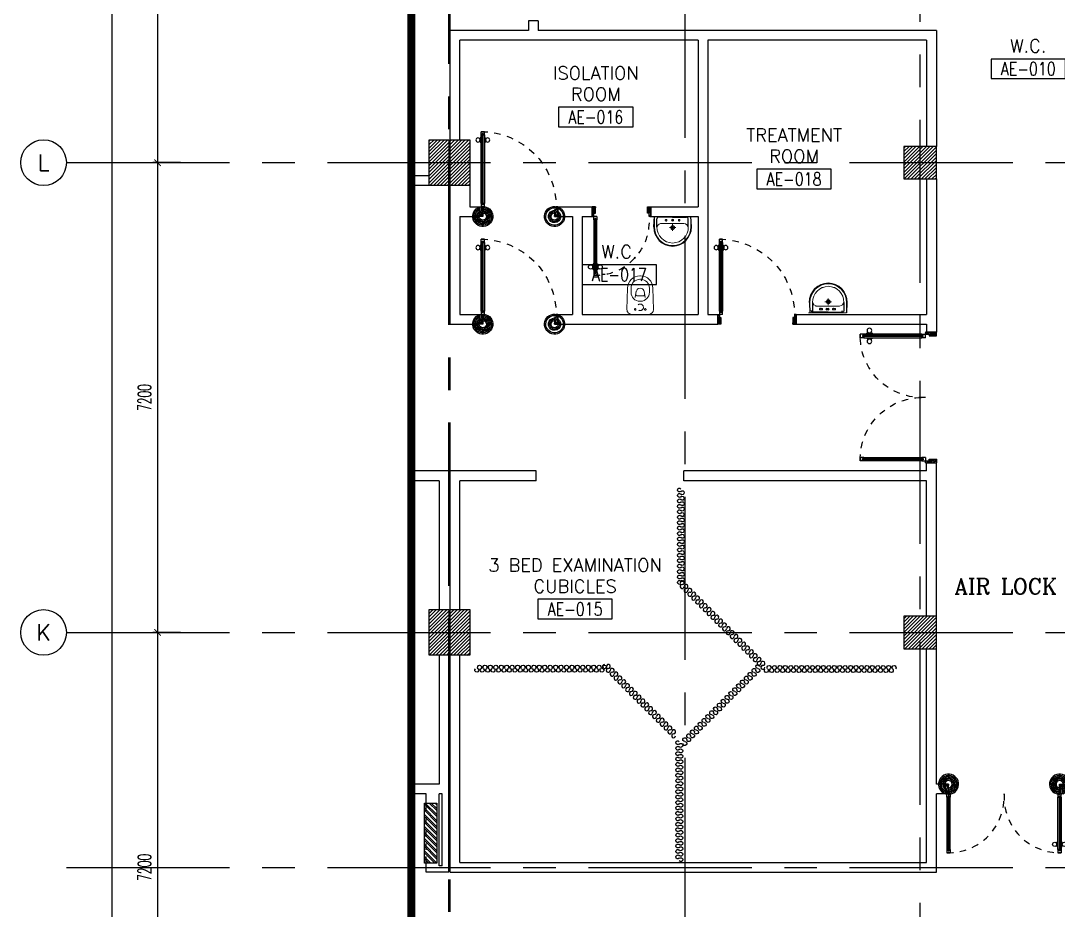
# Model space of a CAD drawing. Extents: x 0 to 93.3, y -13.5 to 76.8.
# Drawn here: x 0 to 15.9, y 45.56 to 59.2 of the extents above; entities that cross this region are included whole.
import ezdxf
from ezdxf.enums import TextEntityAlignment as Align

# ---------------------------------------------------------------- set-up
doc = ezdxf.new("R2010")
doc.units = 0
doc.header["$MEASUREMENT"] = 0
doc.header["$PDMODE"] = 3
doc.header["$PDSIZE"] = 0.1
for name, pattern in [('CENTER2', [1.125, 0.75, -0.125, 0.125, -0.125]), ('CENTERX2', [4, 2.5, -0.5, 0.5, -0.5]), ('DASHED', [0.75, 0.5, -0.25]), ('HIDDEN', [0.375, 0.25, -0.125]), ('HIDDEN2', [0.1875, 0.125, -0.0625])]:
    doc.linetypes.add(name, pattern=pattern)
doc.layers.get('0').update_dxf_attribs({"color": 11, "linetype": 'CONTINUOUS'})
doc.layers.get('DEFPOINTS').update_dxf_attribs({"color": 11, "linetype": 'CONTINUOUS'})
for name, color, linetype in [('AX-CR', 11, 'CONTINUOUS'), ('AX-DIM', 11, 'CONTINUOUS'), ('AX-TXT', 11, 'CONTINUOUS'), ('AXES', 11, 'CENTERX2'), ('COL', 11, 'CONTINUOUS'), ('DOOR', 11, 'CONTINUOUS'), ('DOOR-DIM', 11, 'CONTINUOUS'), ('ELEV', 11, 'CONTINUOUS'), ('FHC', 11, 'CONTINUOUS'), ('FIX', 11, 'CONTINUOUS'), ('HAT', 11, 'CONTINUOUS'), ('RM-BOX', 11, 'CONTINUOUS'), ('RM-NAME', 11, 'CONTINUOUS'), ('RM-NO', 11, 'CONTINUOUS'), ('TXT', 11, 'CONTINUOUS'), ('WALL', 11, 'CONTINUOUS')]:
    doc.layers.add(name, color=color, linetype=linetype)
doc.styles.add('ROMANC', font='romanc', dxfattribs={"height": 0.1})
doc.styles.add('ROMANS', font='ROMANS.shx', dxfattribs={"width": 0.6})
doc.dimstyles.new('STANDARD in', dxfattribs={"dimtxt": 0.2, "dimasz": 0.1, "dimexe": 0.07, "dimexo": 0.05, "dimgap": 0.1, "dimtad": 1, "dimdec": 0, "dimlfac": 1000, "dimzin": 0, "dimdsep": 46, "dimtxsty": 'ROMANS', "dimblk": 'ARCHTICK', "dimcen": 0.05, "dimdle": 0.05, "dimclrd": 7, "dimclre": 7, "dimclrt": 2, "dimadec": 0, "dimazin": 0, "dimtfac": 1, "dimtdec": 0, "dimtmove": 2, "dimatfit": 3, "dimldrblk": 'ARCHTICK', "dimfxl": 0, "dimtolj": 1, "dimtzin": 0, "dimarcsym": 0})

# ---------------------------------------------------------------- blocks, each defined once
blk = doc.blocks.new('RM1')
at = {"layer": 'RM-BOX'}
blk.add_lwpolyline([(570, -200), (-570, -200), (-570, -500), (570, -500)], close=True, dxfattribs=at)
at = {"layer": 'RM-NAME', "style": 'ROMANS'}
for tag, p in [('ROOMNAME1', (0, 324)), ('ROOMNAME2', (0, 0))]:
    blk.add_attdef(tag, text='', height=200, dxfattribs=at).set_placement(p, align=Align.MIDDLE)
at = {"layer": 'RM-NO', "style": 'ROMANS', "width": 0.8}
blk.add_attdef('ROOMNO', text='', height=200, dxfattribs=at).set_placement((0, -350), align=Align.MIDDLE)
blk = doc.blocks.new('A$C272A55A0')
at = {"layer": 'DOOR', "color": 0, "linetype": 'ByBlock'}
for p, q in [((0, 900), (0, 1050)), ((50, 1050), (0, 1050)), ((50, 950), (50, 1050)), ((1750, 950), (1750, 1050)), ((1750, 1050), (1800, 1050)), ((1800, 1050), (1800, 900)), ((0, 900), (25, 900)), ((25, 950), (50, 950)), ((25, 900), (25, 950)), ((75, 900), (25, 900)), ((25, 850), (25, 900)), ((58, 870), (42, 870)), ((42, 870), (42, 850)), ((58, 850), (58, 870)), ((75, 900), (75, 850)), ((1725, 900), (1775, 900)), ((1725, 900), (1725, 850)), ((1742, 870), (1758, 870)), ((1742, 850), (1742, 870)), ((1775, 950), (1750, 950)), ((1758, 870), (1758, 850)), ((1775, 900), (1775, 950)), ((1800, 900), (1775, 900)), ((1775, 850), (1775, 900)), ((42, 850), (25, 850)), ((75, 850), (58, 850)), ((1725, 850), (1742, 850)), ((1758, 850), (1775, 850)), ((1718, 160), (1709, 160)), ((1709, 95), (1709, 160)), ((1725, 173), (1718, 173)), ((1718, 173), (1718, 83)), ((1718, 95), (1718, 160)), ((1775, 173), (1782, 173)), ((1782, 173), (1782, 83)), ((1782, 160), (1791, 160)), ((1782, 95), (1782, 160)), ((1791, 95), (1791, 160)), ((25, 50), (42, 50)), ((25, 50), (25, 0)), ((25, 0), (75, 0)), ((75, 0), (25, 0)), ((42, 50), (42, 30)), ((42, 30), (58, 30)), ((58, 50), (75, 50)), ((58, 50), (58, 30)), ((75, 50), (75, 0)), ((1718, 95), (1709, 95)), ((1725, 83), (1718, 83)), ((1742, 50), (1725, 50)), ((1725, 50), (1725, 0)), ((1775, 0), (1725, 0)), ((1725, 0), (1775, 0)), ((1742, 50), (1742, 30)), ((1758, 30), (1742, 30)), ((1775, 50), (1758, 50)), ((1758, 50), (1758, 30)), ((1775, 83), (1782, 83)), ((1775, 50), (1775, 0)), ((1782, 95), (1791, 95))]:
    blk.add_line(p, q, dxfattribs=at)
at = {"layer": 'DOOR', "color": 9, "linetype": 'ByBlock'}
for p, q in [((50, 1050), (0, 1010)), ((50, 1050), (0, 937)), ((50, 1050), (37, 950)), ((1750, 1050), (1800, 1010)), ((1750, 1050), (1800, 937)), ((1750, 1050), (1763, 950))]:
    blk.add_line(p, q, dxfattribs=at)
at = {"layer": 'DOOR', "linetype": 'ByBlock'}
for p, q in [((25, 850), (25, 50)), ((42, 850), (42, 50)), ((58, 850), (58, 50)), ((75, 50), (75, 850)), ((1725, 50), (1725, 850)), ((1742, 850), (1742, 50)), ((1758, 850), (1758, 50)), ((1775, 850), (1775, 50))]:
    blk.add_line(p, q, dxfattribs=at)
at = {"layer": 'DOOR', "color": 0, "linetype": 'ByBlock'}
for centre in [(1676, 128), (1824, 128)]:
    blk.add_circle(centre, 32.4, dxfattribs=at)
at = {"layer": 'DOOR', "color": 9, "linetype": 'ByBlock'}
for centre, radius, start, end in [((50, 1050), 54.4, 203.2074, 270), ((50, 1050), 34.4, 180, 270), ((50, 1050), 14.4, 180, 270), ((1750, 1050), 14.4, 270, 0), ((1750, 1050), 34.4, 270, 0), ((1750, 1050), 54.4, 270, 336.7926), ((50, 1050), 74.4, 227.7764, 270), ((50, 1050), 94.4, 238.0182, 270), ((50, 1050), 114, 244.0838, 257.3774), ((50, 1050), 134, 248.1598, 259.28), ((50, 1050), 154, 251.1053, 256.2858), ((1750, 1050), 74.4, 270, 312.2236), ((1750, 1050), 94.4, 270, 301.9818), ((1750, 1050), 114, 282.6226, 295.9162), ((1750, 1050), 134, 280.72, 291.8402), ((1750, 1050), 154, 283.7142, 288.8947)]:
    blk.add_arc(centre, radius, start, end, dxfattribs=at)
at = {"layer": 'DOOR', "linetype": 'HIDDEN', "ltscale": 0.5}
for centre, start, end in [((50, 851), 268.3174, 3.2965), ((1750, 851), 176.7035, 271.6826)]:
    blk.add_arc(centre, 851, start, end, dxfattribs=at)
at = {"layer": 'WALL', "linetype": 'ByBlock'}
blk.add_line((1800, 900), (1800, 1050), dxfattribs=at)
blk = doc.blocks.new('*X117')
at = {"color": 0}
for p, q in [((73379, 55136), (73844, 55601)), ((73379, 55189), (73791, 55601)), ((73379, 55242), (73738, 55601)), ((73379, 55295), (73685, 55601)), ((73379, 55348), (73632, 55601)), ((73379, 55401), (73579, 55601)), ((73379, 55454), (73526, 55601)), ((73379, 55507), (73473, 55601)), ((73379, 55560), (73420, 55601)), ((73397, 55101), (73879, 55583)), ((73450, 55101), (73879, 55530)), ((73503, 55101), (73879, 55477)), ((73556, 55101), (73879, 55424)), ((73610, 55101), (73879, 55371)), ((73663, 55101), (73879, 55318)), ((73716, 55101), (73879, 55265)), ((73769, 55101), (73879, 55212)), ((73822, 55101), (73879, 55159)), ((73875, 55101), (73879, 55106))]:
    blk.add_line(p, q, dxfattribs=at)
blk = doc.blocks.new('COL50')
at = {"layer": 'COL'}
blk.add_lwpolyline([(-250, 250), (-250, -250), (250, -250), (250, 250)], close=True, dxfattribs=at)
blk = doc.blocks.new('*X116')
at = {"color": 0}
for p, q in [((73379, 62348), (73832, 62801)), ((73379, 62401), (73779, 62801)), ((73379, 62454), (73726, 62801)), ((73379, 62507), (73673, 62801)), ((73379, 62560), (73620, 62801)), ((73379, 62614), (73567, 62801)), ((73379, 62667), (73514, 62801)), ((73379, 62720), (73461, 62801)), ((73379, 62773), (73408, 62801)), ((73385, 62301), (73879, 62795)), ((73438, 62301), (73879, 62742)), ((73491, 62301), (73879, 62689)), ((73544, 62301), (73879, 62636)), ((73597, 62301), (73879, 62583)), ((73650, 62301), (73879, 62530)), ((73703, 62301), (73879, 62477)), ((73756, 62301), (73879, 62424)), ((73809, 62301), (73879, 62371)), ((73862, 62301), (73879, 62318))]:
    blk.add_line(p, q, dxfattribs=at)
blk = doc.blocks.new('LAV1')
at = {"layer": 'FIX', "linetype": 'ByBlock', "ltscale": 0.3}
for p, q in [((-287, 210), (-280, 50)), ((-240, 210), (-240, 85)), ((240, 210), (240, 85)), ((287, 210), (280, 50)), ((0, 60), (-215, 60)), ((0, 60), (215, 60))]:
    blk.add_line(p, q, dxfattribs=at)
at = {"layer": 'FIX', "linetype": 'Continuous', "lineweight": 20}
for p, q in [((-280, 210), (-280, 50)), ((280, 210), (280, 50)), ((0, 50), (-280, 50)), ((0, 50), (-247, 50)), ((0, 155), (-170, 155)), ((0, 155), (170, 155)), ((0, 50), (280, 50)), ((0, 50), (247, 50))]:
    blk.add_line(p, q, dxfattribs=at)
at = {"layer": 'FIX', "linetype": 'DASHED', "lineweight": 20, "ltscale": 0.05}
for p, q in [((50, 220), (-50, 220)), ((0, 170), (0, 270)), ((0, 170), (0, 270))]:
    blk.add_line(p, q, dxfattribs=at)
at = {"layer": 'FIX', "lineweight": 20}
for p, q in [((16, 107), (-15, 107)), ((0, 92), (0, 123))]:
    blk.add_line(p, q, dxfattribs=at)
for centre, radius in [((0, 220), 29.5), ((0, 220), 22.5), ((0, 107), 15.5)]:
    blk.add_circle(centre, radius, dxfattribs=at)
at = {"layer": 'FIX', "linetype": 'HIDDEN', "lineweight": 20, "ltscale": 0.05}
for centre in [(-100, 107), (100, 107)]:
    blk.add_circle(centre, 12.4, dxfattribs=at)
at = {"layer": 'FIX', "linetype": 'ByBlock', "ltscale": 0.3}
for centre, radius, start, end in [((5, 212), 292, 90.9964, 180.3903), ((-5, 212), 292, 359.6097, 89.0036), ((-215, 85), 25, 180, 270), ((215, 85), 25, 270, 0)]:
    blk.add_arc(centre, radius, start, end, dxfattribs=at)
at = {"layer": 'FIX', "linetype": 'Continuous', "lineweight": 20}
for centre, radius, start, end in [((5, 212), 285, 91.0202, 180.4), ((-5, 212), 285, 359.6, 88.9798), ((5, 212), 245, 91.1813, 180.4657), ((-5, 212), 245, 359.5343, 88.8187), ((-170, 225), 70, 180, 270), ((170, 225), 70, 270, 0)]:
    blk.add_arc(centre, radius, start, end, dxfattribs=at)
blk = doc.blocks.new('C11')
at = {"layer": 'HAT'}
h = blk.add_hatch(dxfattribs=at)
h.set_pattern_fill('ANSI31', color=256, scale=300, style=0)
h.set_pattern_definition([(45, (-383765.23, -62181), (-26.5165043, 26.5165043), [])])
h.paths.add_polyline_path([(-20, 350), (-20, 700), (-320, 700), (-320, 350)])
h.paths.add_polyline_path([(-320, 0), (-20, 0), (-20, 350), (-320, 350)])
h = blk.add_hatch(dxfattribs=at)
h.set_pattern_fill('ANSI31', color=256, scale=300, style=0)
h.set_pattern_definition([(45, (-383445.23, -62181), (-26.5165043, 26.5165043), [])])
h.paths.add_polyline_path([(300, 350), (300, 700), (0, 700), (0, 350)])
h.paths.add_polyline_path([(0, 0), (300, 0), (300, 350), (0, 350)])
at = {"layer": 'COL'}
for points in [[(-20, 700), (-20, 0), (-320, 0), (-320, 700)], [(300, 700), (300, 0), (0, 0), (0, 700)]]:
    blk.add_lwpolyline(points, close=True, dxfattribs=at)
blk = doc.blocks.new('DOOR100')
at = {"layer": 'DOOR', "color": 7, "linetype": 'ByBlock'}
for p, q in [((-75, 1250), (-75, 1300)), ((-75, 1300), (-25, 1300)), ((-25, 1300), (-75, 1300)), ((-25, 1250), (-25, 1300)), ((-91, 1205), (-91, 1140)), ((-82, 1205), (-91, 1205)), ((-82, 1140), (-91, 1140)), ((-82, 1128), (-82, 1218)), ((-75, 1218), (-82, 1218)), ((-82, 1205), (-82, 1140)), ((-75, 1128), (-82, 1128)), ((-58, 1250), (-75, 1250)), ((-58, 1250), (-58, 1270)), ((-42, 1270), (-58, 1270)), ((-42, 1250), (-42, 1270)), ((-25, 1250), (-42, 1250)), ((-25, 1218), (-18, 1218)), ((-25, 1128), (-18, 1128)), ((-18, 1128), (-18, 1218)), ((-18, 1205), (-18, 1140)), ((-18, 1205), (-9, 1205)), ((-18, 1140), (-9, 1140)), ((-9, 1205), (-9, 1140)), ((-75, 200), (-58, 200)), ((-75, 150), (-75, 200)), ((-58, 200), (-58, 180)), ((-58, 180), (-42, 180)), ((-42, 200), (-25, 200)), ((-42, 180), (-42, 200)), ((-25, 200), (-25, 150)), ((-1200, 0), (-1200, 150)), ((-1200, 150), (-1175, 150)), ((-1200, 150), (-1200, 0)), ((-1150, 0), (-1200, 114)), ((-1150, 0), (-1200, 40)), ((-1150, 0), (-1200, 0)), ((-1175, 150), (-1175, 100)), ((-1175, 100), (-1150, 100)), ((-1150, 0), (-1163, 100)), ((-1150, 100), (-1150, 0)), ((-75, 150), (-25, 150)), ((-50, 0), (0, 114)), ((-50, 100), (-50, 0)), ((-50, 0), (-37, 100)), ((-25, 100), (-50, 100)), ((-50, 0), (0, 40)), ((-50, 0), (0, 0)), ((0, 150), (-25, 150)), ((-25, 150), (-25, 100)), ((0, 0), (0, 150)), ((0, 150), (0, 0))]:
    blk.add_line(p, q, dxfattribs=at)
at = {"layer": 'DOOR', "linetype": 'ByBlock'}
for p, q in [((-75, 1250), (-75, 200)), ((-58, 200), (-58, 1250)), ((-42, 200), (-42, 1250)), ((-25, 200), (-25, 1250))]:
    blk.add_line(p, q, dxfattribs=at)
at = {"layer": 'DOOR', "color": 7, "linetype": 'ByBlock'}
for centre in [(-124, 1173), (24, 1173)]:
    blk.add_circle(centre, 32.4, dxfattribs=at)
at = {"layer": 'DOOR', "linetype": 'HIDDEN', "ltscale": 0.5}
blk.add_arc((-25, 150), 1150, 90, 180, dxfattribs=at)
at = {"layer": 'DOOR', "color": 7, "linetype": 'ByBlock'}
for centre, radius, start, end in [((-1150, 0), 154, 103.7142, 108.8947), ((-1150, 0), 134, 100.72, 111.8402), ((-1150, 0), 94.4, 90, 121.9818), ((-1150, 0), 74.4, 90, 132.2236), ((-1150, 0), 54.4, 90, 156.7926), ((-1150, 0), 34.4, 90, 180), ((-1150, 0), 14.4, 90, 180), ((-50, 0), 94.4, 58.0182, 90), ((-50, 0), 74.4, 47.7764, 90), ((-50, 0), 54.4, 23.2074, 90), ((-50, 0), 34.4, 0, 90), ((-50, 0), 14.4, 0, 90), ((-50, 0), 134, 68.1598, 79.28), ((-50, 0), 114, 64.0838, 77.3774), ((-50, 0), 154, 71.1053, 76.2858)]:
    blk.add_arc(centre, radius, start, end, dxfattribs=at)
blk = doc.blocks.new('DOOR90')
at = {"layer": 'DOOR', "color": 7, "linetype": 'ByBlock'}
for p, q in [((-150, 0), (0, 0)), ((-150, 0), (-150, -25)), ((0, -50), (-114, 0)), ((0, -50), (-40, 0)), ((0, -50), (0, 0)), ((-1000, -25), (-1050, -25)), ((-1050, -75), (-1050, -25)), ((-1050, -25), (-1050, -75)), ((-1000, -75), (-1050, -75)), ((-1000, -42), (-1020, -42)), ((-1020, -42), (-1020, -58)), ((-1000, -58), (-1020, -58)), ((-1000, -25), (-1000, -42)), ((-1000, -58), (-1000, -75)), ((-878, -18), (-968, -18)), ((-968, -25), (-968, -18)), ((-968, -75), (-968, -82)), ((-878, -82), (-968, -82)), ((-955, -9), (-890, -9)), ((-955, -18), (-955, -9)), ((-955, -18), (-890, -18)), ((-955, -82), (-890, -82)), ((-955, -82), (-955, -91)), ((-955, -91), (-890, -91)), ((-890, -18), (-890, -9)), ((-890, -82), (-890, -91)), ((-878, -25), (-878, -18)), ((-878, -75), (-878, -82)), ((-200, -25), (-150, -25)), ((-200, -42), (-200, -25)), ((-180, -42), (-200, -42)), ((-200, -58), (-180, -58)), ((-200, -75), (-200, -58)), ((-150, -75), (-200, -75)), ((-180, -58), (-180, -42)), ((-150, -25), (-100, -25)), ((-150, -75), (-150, -25)), ((-100, -25), (-100, -50)), ((0, -50), (-100, -37)), ((-100, -50), (0, -50)), ((-150, -875), (-100, -875)), ((-150, -900), (-150, -875)), ((-150, -900), (0, -900)), ((0, -900), (-150, -900)), ((0, -850), (-114, -900)), ((-100, -875), (-100, -850)), ((0, -850), (-100, -863)), ((-100, -850), (0, -850)), ((0, -850), (-40, -900)), ((0, -850), (0, -900))]:
    blk.add_line(p, q, dxfattribs=at)
at = {"layer": 'DOOR', "linetype": 'ByBlock'}
for p, q in [((-200, -25), (-1000, -25)), ((-200, -42), (-1000, -42)), ((-200, -58), (-1000, -58)), ((-1000, -75), (-200, -75))]:
    blk.add_line(p, q, dxfattribs=at)
at = {"layer": 'DOOR', "color": 7, "linetype": 'ByBlock'}
for centre in [(-923, 24), (-923, -124)]:
    blk.add_circle(centre, 32.4, dxfattribs=at)
for centre, radius, start, end in [((0, -50), 154, 161.1053, 166.2858), ((0, -50), 94.4, 148.0182, 180), ((0, -50), 134, 158.1598, 169.28), ((0, -50), 114, 154.0838, 167.3774), ((0, -50), 74.4, 137.7764, 180), ((0, -50), 54.4, 113.2074, 180), ((0, -50), 34.4, 90, 180), ((0, -50), 14.4, 90, 180), ((0, -850), 154, 193.7142, 198.8947), ((0, -850), 134, 190.72, 201.8402), ((0, -850), 94.4, 180, 211.9818), ((0, -850), 74.4, 180, 222.2236), ((0, -850), 54.4, 180, 246.7926), ((0, -850), 34.4, 180, 270), ((0, -850), 14.4, 180, 270)]:
    blk.add_arc(centre, radius, start, end, dxfattribs=at)
at = {"layer": 'DOOR', "linetype": 'HIDDEN', "ltscale": 0.5}
blk.add_arc((-222, -50), 828, 178.2701, 275.003, dxfattribs=at)
blk = doc.blocks.new('HF16162-P')
at = {"color": 8}
for centre, start, end in [((-0.04, 0.037), 313.5684, 226.4316), ((0.11, 0.037), 313.5684, 226.4316), ((0.261, 0.037), 313.5684, 226.4316), ((0.411, 0.037), 313.5684, 226.4316), ((0.562, 0.037), 313.5684, 226.4316), ((0.712, 0.037), 313.5684, 226.4316), ((0.863, 0.037), 313.5684, 226.4316), ((1.013, 0.037), 313.5684, 226.4316), ((1.164, 0.037), 313.5684, 226.4316), ((1.314, 0.037), 313.5684, 226.4316), ((1.465, 0.037), 313.5684, 226.4316), ((1.615, 0.037), 313.5684, 226.4316), ((1.766, 0.037), 313.5684, 226.4316), ((1.916, 0.037), 313.5684, 226.4316), ((2.067, 0.037), 313.5684, 226.4316), ((2.217, 0.037), 313.5684, 226.4316), ((2.368, 0.037), 313.5684, 226.4316), ((2.518, 0.037), 313.5684, 226.4316), ((2.669, 0.037), 313.5684, 226.4316), ((2.819, 0.037), 313.5684, 226.4316), ((2.97, 0.037), 313.5684, 226.4316), ((3.12, 0.037), 313.5684, 226.4316), ((3.27, 0.037), 313.5684, 226.4316), ((3.421, 0.037), 313.5684, 226.4316), ((0.035, -0.042), 133.5684, 46.4316), ((0.186, -0.042), 133.5684, 46.4316), ((0.336, -0.042), 133.5684, 46.4316), ((0.487, -0.042), 133.5684, 46.4316), ((0.637, -0.042), 133.5684, 46.4316), ((0.788, -0.042), 133.5684, 46.4316), ((0.938, -0.042), 133.5684, 46.4316), ((1.088, -0.042), 133.5684, 46.4316), ((1.239, -0.042), 133.5684, 46.4316), ((1.389, -0.042), 133.5684, 46.4316), ((1.54, -0.042), 133.5684, 46.4316), ((1.69, -0.042), 133.5684, 46.4316), ((1.841, -0.042), 133.5684, 46.4316), ((1.991, -0.042), 133.5684, 46.4316), ((2.142, -0.042), 133.5684, 46.4316), ((2.292, -0.042), 133.5684, 46.4316), ((2.443, -0.042), 133.5684, 46.4316), ((2.593, -0.042), 133.5684, 46.4316), ((2.744, -0.042), 133.5684, 46.4316), ((2.894, -0.042), 133.5684, 46.4316), ((3.045, -0.042), 133.5684, 46.4316), ((3.195, -0.042), 133.5684, 46.4316), ((3.346, -0.042), 133.5684, 46.4316), ((3.496, -0.042), 133.5684, 46.4316)]:
    blk.add_arc(centre, 0.0546, start, end, dxfattribs=at)
blk = doc.blocks.new('A$C49F1192B')
at = {"layer": 'DOOR', "color": 0, "linetype": 'ByBlock', "xscale": -1, "rotation": 270}
blk.add_blockref('DOOR100', (0, 1200), dxfattribs=at)
blk = doc.blocks.new('WC1')
at = {"layer": 'FIX', "lineweight": 20}
for p, q in [((35, 204), (-293, 194)), ((-482, 5), (-482, -5)), ((-429, 5), (-429, -5)), ((-289, 24), (-295, 0)), ((-295, 0), (-289, -24)), ((-230, 141), (-293, 141)), ((-150, 76), (-245, 60)), ((-94, 5), (-94, -5)), ((108, 0), (108, 131)), ((108, -131), (108, 0)), ((-293, -141), (-230, -141)), ((-245, -60), (-150, -76)), ((-293, -194), (35, -204)), ((32, -204), (35, -204))]:
    blk.add_line(p, q, dxfattribs=at)
at = {"layer": 'FIX', "linetype": 'Continuous', "lineweight": 20}
blk.add_line((-175, -47), (-175, 45), dxfattribs=at)
at = {"layer": 'FIX', "linetype": 'HIDDEN2', "lineweight": 20, "ltscale": 0.3}
blk.add_circle((0, 0), 49.8, dxfattribs=at)
at = {"layer": 'FIX', "linetype": 'HIDDEN', "lineweight": 20, "ltscale": 0.05}
for centre in [(32, 78), (32, -77)]:
    blk.add_circle(centre, 11.6, dxfattribs=at)
at = {"layer": 'FIX', "lineweight": 20}
for centre, radius, start, end in [((-293, 5), 189, 90, 180), ((35, 131), 73, 360, 90), ((-293, 5), 136, 90, 180), ((-228, -7), 68.2, 128.9242, 152.8468), ((-219, -18), 82, 108.496, 128.9242), ((-230, 5), 136, 360, 90), ((-293, -5), 189, 180, 270), ((-293, -5), 136, 180, 270), ((-228, 7), 68.2, 207.1532, 231.0758), ((-219, 18), 82, 231.0758, 251.504), ((-230, -5), 136, 270, 0), ((35, -131), 73, 270, 0)]:
    blk.add_arc(centre, radius, start, end, dxfattribs=at)
at = {"layer": 'FIX', "linetype": 'Continuous', "lineweight": 20}
for centre, start, end in [((-198, 46), 357.6662, 91.6121), ((-197, -46), 268.3879, 2.3338)]:
    blk.add_arc(centre, 22.3, start, end, dxfattribs=at)
blk = doc.blocks.new('AXR')
at = {"layer": 'AX-CR'}
blk.add_circle((350, 0), 350, dxfattribs=at)
at = {"layer": 'AX-TXT', "style": 'ROMANS'}
blk.add_attdef('AX', text='', height=250, dxfattribs=at).set_placement((350, 0), align=Align.MIDDLE)
blk = doc.blocks.new('_ARCHTICK')
at = {"color": 0, "linetype": 'ByBlock', "const_width": 0.15}
blk.add_lwpolyline([(-0.5, -0.5), (0.5, 0.5)], dxfattribs=at)
blk = doc.blocks.new('*D139')
at = {"layer": 'AX-DIM', "color": 7, "lineweight": -2}
for p, q in [((5.765, 64.47), (1.326, 64.47)), ((1.396, 64.52), (1.396, 5.1)), ((11.979, 5.15), (1.326, 5.15))]:
    blk.add_line(p, q, dxfattribs=at)
at = {"layer": 'DEFPOINTS', "color": 0}
for p in [(5.815, 64.47), (1.396, 5.15), (12.029, 5.15)]:
    blk.add_point(p, dxfattribs=at)
at = {"layer": 'AX-DIM', "color": 7, "lineweight": -2, "xscale": 0.1, "yscale": 0.1, "zscale": 0.1}
for p, rotation in [((1.396, 64.47), 90), ((1.396, 5.15), 270)]:
    blk.add_blockref('_ARCHTICK', p, dxfattribs=dict(at, rotation=rotation))
at = {"layer": 'AX-DIM', "color": 2, "insert": (1.196, 34.81), "char_height": 0.2, "attachment_point": 5, "rotation": 90, "style": 'ROMANS'}
blk.add_mtext('\\A1;59320', dxfattribs=at)
blk = doc.blocks.new('*D140')
at = {"layer": 'AX-DIM', "color": 7, "lineweight": -2}
for p, q in [((2.096, 64.27), (2.096, 56.97)), ((2.446, 64.22), (2.026, 64.22)), ((2.446, 57.02), (2.026, 57.02))]:
    blk.add_line(p, q, dxfattribs=at)
at = {"layer": 'DEFPOINTS', "color": 0}
for p in [(2.496, 64.22), (2.096, 57.02), (2.496, 57.02)]:
    blk.add_point(p, dxfattribs=at)
at = {"layer": 'AX-DIM', "color": 7, "lineweight": -2, "xscale": 0.1, "yscale": 0.1, "zscale": 0.1}
for p, rotation in [((2.096, 64.22), 90), ((2.096, 57.02), 270)]:
    blk.add_blockref('_ARCHTICK', p, dxfattribs=dict(at, rotation=rotation))
at = {"layer": 'AX-DIM', "color": 2, "insert": (1.896, 60.62), "char_height": 0.2, "attachment_point": 5, "rotation": 90, "style": 'ROMANS'}
blk.add_mtext('\\A1;7200', dxfattribs=at)
blk = doc.blocks.new('*D151')
at = {"layer": 'AX-DIM', "color": 7, "lineweight": -2}
for p, q in [((2.446, 49.82), (2.026, 49.82)), ((2.096, 49.87), (2.096, 42.57)), ((2.446, 42.62), (2.026, 42.62))]:
    blk.add_line(p, q, dxfattribs=at)
at = {"layer": 'DEFPOINTS', "color": 0}
for p in [(2.496, 49.82), (2.096, 42.62), (2.496, 42.62)]:
    blk.add_point(p, dxfattribs=at)
at = {"layer": 'AX-DIM', "color": 7, "lineweight": -2, "xscale": 0.1, "yscale": 0.1, "zscale": 0.1}
for p, rotation in [((2.096, 49.82), 90), ((2.096, 42.62), 270)]:
    blk.add_blockref('_ARCHTICK', p, dxfattribs=dict(at, rotation=rotation))
at = {"layer": 'AX-DIM', "color": 2, "insert": (1.896, 46.22), "char_height": 0.2, "attachment_point": 5, "rotation": 90, "style": 'ROMANS'}
blk.add_mtext('\\A1;7200', dxfattribs=at)
blk = doc.blocks.new('*D153')
at = {"layer": 'AX-DIM', "color": 7, "lineweight": -2}
for p, q in [((2.446, 57.02), (2.026, 57.02)), ((2.096, 57.07), (2.096, 49.77)), ((2.446, 49.82), (2.026, 49.82))]:
    blk.add_line(p, q, dxfattribs=at)
at = {"layer": 'DEFPOINTS', "color": 0}
for p in [(2.496, 57.02), (2.096, 49.82), (2.496, 49.82)]:
    blk.add_point(p, dxfattribs=at)
at = {"layer": 'AX-DIM', "color": 7, "lineweight": -2, "xscale": 0.1, "yscale": 0.1, "zscale": 0.1}
for p, rotation in [((2.096, 57.02), 90), ((2.096, 49.82), 270)]:
    blk.add_blockref('_ARCHTICK', p, dxfattribs=dict(at, rotation=rotation))
at = {"layer": 'AX-DIM', "color": 2, "insert": (1.896, 53.42), "char_height": 0.2, "attachment_point": 5, "rotation": 90, "style": 'ROMANS'}
blk.add_mtext('\\A1;7200', dxfattribs=at)

msp = doc.modelspace()

# ---------------------------------------------------------------- hatches: boundary and pattern name
at = {"layer": 'FHC', "linetype": 'ByBlock', "ltscale": 0.3}
h = msp.add_hatch(dxfattribs=at)
h.set_pattern_fill('ANSI32', color=11, scale=175, angle=90, style=0)
h.set_pattern_definition([(135, (37.42555, -185.91118), (-0.046403882, -0.046403882), []), (135, (37.42555, -185.880244), (-0.046403882, -0.046403882), [])])
h.paths.add_polyline_path([(6.3745, 47.205), (6.1845, 47.205), (6.1845, 46.285), (6.3745, 46.285)])
h.paths.add_polyline_path([(6.7957, 46.0724), (6.3748, 46.0724), (6.3748, 46.3349), (6.7957, 46.3349)], flags=9)
at = {"layer": 'HAT'}
h = msp.add_hatch(dxfattribs=at)
h.set_pattern_fill('ANSI31', color=256, scale=0.3, style=0)
h.set_pattern_definition([(45, (-377.185687, -5.511), (-0.0265165043, 0.0265165043), [])])
h.paths.add_polyline_path([(6.5595, 57.02), (6.5595, 57.37), (6.2595, 57.37), (6.2595, 57.02)])
h.paths.add_polyline_path([(6.2595, 56.67), (6.5595, 56.67), (6.5595, 57.02), (6.2595, 57.02)])
h = msp.add_hatch(dxfattribs=at)
h.set_pattern_fill('ANSI31', color=256, scale=0.3, style=0)
h.set_pattern_definition([(45, (-376.865687, -5.511), (-0.0265165043, 0.0265165043), [])])
h.paths.add_polyline_path([(6.8795, 57.02), (6.8795, 57.37), (6.5795, 57.37), (6.5795, 57.02)])
h.paths.add_polyline_path([(6.5795, 56.67), (6.8795, 56.67), (6.8795, 57.02), (6.5795, 57.02)])

# ---------------------------------------------------------------- linework, layer by layer
at = {"color": 11}
for centre, start, end in [((10.1335, 50.5227), 88.56836, 1.43164), ((10.135, 50.5831), 268.56836, 181.43164), ((10.194, 50.5242), 268.56836, 181.43164), ((10.1924, 50.4638), 88.56836, 1.43164), ((10.2514, 50.4049), 88.56836, 1.43164), ((10.2529, 50.4653), 268.56836, 181.43164), ((10.3118, 50.4064), 268.56836, 181.43164), ((10.3103, 50.346), 88.56836, 1.43164), ((10.3692, 50.2871), 88.56836, 1.43164), ((10.3707, 50.3475), 268.56836, 181.43164), ((10.4281, 50.2281), 88.56836, 1.43164), ((10.4296, 50.2886), 268.56836, 181.43164), ((10.4885, 50.2297), 268.56836, 181.43164), ((10.487, 50.1692), 88.56836, 1.43164), ((10.5459, 50.1103), 88.56836, 1.43164), ((10.5474, 50.1707), 268.56836, 181.43164), ((10.6048, 50.0514), 88.56836, 1.43164), ((10.6063, 50.1118), 268.56836, 181.43164), ((10.6652, 50.0529), 268.56836, 181.43164), ((10.6637, 49.9925), 88.56836, 1.43164), ((10.7226, 49.9336), 88.56836, 1.43164), ((10.7242, 49.994), 268.56836, 181.43164), ((10.7831, 49.9351), 268.56836, 181.43164), ((10.7816, 49.8747), 88.56836, 1.43164), ((10.8405, 49.8158), 88.56836, 1.43164), ((10.842, 49.8762), 268.56836, 181.43164), ((10.8994, 49.7569), 88.56836, 1.43164), ((10.9009, 49.8173), 268.56836, 181.43164), ((10.9598, 49.7584), 268.56836, 181.43164), ((10.9583, 49.6979), 88.56836, 1.43164), ((11.0172, 49.639), 88.56836, 1.43164), ((11.0187, 49.6995), 268.56836, 181.43164), ((11.0761, 49.5801), 88.56836, 1.43164), ((11.0776, 49.6405), 268.56836, 181.43164), ((11.1365, 49.5816), 268.56836, 181.43164), ((11.135, 49.5212), 88.56836, 1.43164), ((11.1939, 49.4623), 88.56836, 1.43164), ((11.1954, 49.5227), 268.56836, 181.43164), ((11.2544, 49.4638), 268.56836, 181.43164), ((8.9433, 49.2974), 88.56836, 1.43164), ((9.0037, 49.2989), 268.56836, 181.43164), ((11.2528, 49.4034), 88.56836, 1.43164), ((11.3118, 49.3445), 88.56836, 1.43164), ((11.3133, 49.4049), 268.56836, 181.43164), ((11.3707, 49.2856), 88.56836, 1.43164), ((11.3722, 49.346), 268.56836, 181.43164), ((9.0022, 49.2385), 88.56836, 1.43164), ((9.0611, 49.1796), 88.56836, 1.43164), ((9.0626, 49.24), 268.56836, 181.43164), ((9.12, 49.1207), 88.56836, 1.43164), ((9.1215, 49.1811), 268.56836, 181.43164), ((9.1804, 49.1222), 268.56836, 181.43164), ((9.1789, 49.0618), 88.56836, 1.43164), ((9.2378, 49.0029), 88.56836, 1.43164), ((9.2393, 49.0633), 268.56836, 181.43164), ((9.2967, 48.9439), 88.56836, 1.43164), ((9.2982, 49.0044), 268.56836, 181.43164), ((9.3571, 48.9455), 268.56836, 181.43164), ((9.3556, 48.885), 88.56836, 1.43164), ((9.4146, 48.8261), 88.56836, 1.43164), ((9.4161, 48.8865), 268.56836, 181.43164), ((9.475, 48.8276), 268.56836, 181.43164), ((9.4735, 48.7672), 88.56836, 1.43164), ((9.5324, 48.7083), 88.56836, 1.43164), ((9.5339, 48.7687), 268.56836, 181.43164), ((9.5913, 48.6494), 88.56836, 1.43164), ((9.5928, 48.7098), 268.56836, 181.43164), ((9.6517, 48.6509), 268.56836, 181.43164), ((9.6502, 48.5905), 88.56836, 1.43164), ((9.7091, 48.5316), 88.56836, 1.43164), ((9.7106, 48.592), 268.56836, 181.43164), ((9.768, 48.4727), 88.56836, 1.43164), ((9.7695, 48.5331), 268.56836, 181.43164), ((9.8284, 48.4742), 268.56836, 181.43164), ((9.8269, 48.4137), 88.56836, 1.43164), ((9.8858, 48.3548), 88.56836, 1.43164), ((9.8874, 48.4153), 268.56836, 181.43164), ((9.9463, 48.3563), 268.56836, 181.43164), ((10.0052, 48.2974), 268.56836, 181.43164), ((9.9448, 48.2959), 88.56836, 1.43164), ((10.0037, 48.237), 88.56836, 1.43164)]:
    msp.add_arc(centre, 0.0302, start, end, dxfattribs=at)
at = {"color": 11, "extrusion": (0, 0, -1)}
for centre, major_axis, start_param, end_param in [((10.0935, 52.0024), (-0.0214, 0.0214), 3.1166059, 7.8789684), ((10.1373, 51.9608), (-0.0214, 0.0214), 6.2581985, 11.0205611), ((10.0935, 51.9191), (-0.0214, 0.0214), 3.1166059, 7.8789684), ((10.0935, 51.8358), (-0.0214, 0.0214), 3.1166059, 7.8789684), ((10.1373, 51.8775), (-0.0214, 0.0214), 6.2581985, 11.0205611), ((10.1373, 51.7941), (-0.0214, 0.0214), 6.2581985, 11.0205611), ((10.0935, 51.7525), (-0.0214, 0.0214), 3.1166059, 7.8789684), ((10.0935, 51.6692), (-0.0214, 0.0214), 3.1166059, 7.8789684), ((10.1373, 51.7108), (-0.0214, 0.0214), 6.2581985, 11.0205611), ((10.0935, 51.5859), (-0.0214, 0.0214), 3.1166059, 7.8789684), ((10.0935, 51.5026), (0.0214, 0.0214), 1.5458095, 6.3081721), ((10.1373, 51.6275), (-0.0214, 0.0214), 6.2581985, 11.0205611), ((10.1373, 51.5442), (-0.0214, 0.0214), 6.2581985, 11.0205611), ((10.0935, 51.4192), (-0.0214, 0.0214), 3.1166059, 7.8789684), ((10.0935, 51.3359), (-0.0214, 0.0214), 3.1166059, 7.8789684), ((10.1373, 51.4609), (-0.0214, 0.0214), 6.2581985, 11.0205611), ((10.1373, 51.3776), (-0.0214, 0.0214), 6.2581985, 11.0205611), ((10.0935, 51.2526), (-0.0214, 0.0214), 3.1166059, 7.8789684), ((10.0935, 51.1693), (-0.0214, 0.0214), 3.1166059, 7.8789684), ((10.1373, 51.2943), (-0.0214, 0.0214), 6.2581985, 11.0205611), ((10.1373, 51.211), (-0.0214, 0.0214), 6.2581985, 11.0205611), ((10.0935, 51.086), (-0.0214, 0.0214), 3.1166059, 7.8789684), ((10.0935, 51.0027), (-0.0214, 0.0214), 3.1166059, 7.8789684), ((10.1373, 51.1276), (-0.0214, 0.0214), 6.2581985, 11.0205611), ((10.1373, 51.0443), (-0.0214, 0.0214), 6.2581985, 11.0205611), ((10.0935, 50.9194), (-0.0214, 0.0214), 3.1166059, 7.8789684), ((10.1373, 50.961), (-0.0214, 0.0214), 6.2581985, 11.0205611), ((10.1373, 50.8777), (0.0214, 0.0214), 4.6874022, 9.4497648), ((10.0935, 50.836), (0.0214, 0.0214), 1.5458095, 6.3081721), ((10.0935, 50.7527), (-0.0214, 0.0214), 3.1166059, 7.8789684), ((10.1373, 50.7944), (-0.0214, 0.0214), 6.2581985, 11.0205611), ((10.1373, 50.7111), (-0.0214, 0.0214), 6.2581985, 11.0205611), ((10.0935, 50.6694), (-0.0214, 0.0214), 3.1166059, 7.8789684), ((10.0935, 50.5861), (-0.0214, 0.0214), 3.1166059, 7.8789684), ((10.1373, 50.6278), (-0.0214, 0.0214), 6.2581985, 11.0205611), ((11.2938, 49.2967), (-0.0214, 0.0214), 3.902004, 8.6643666), ((11.117, 49.12), (-0.0214, 0.0214), 3.902004, 8.6643666), ((11.1759, 49.1789), (-0.0214, 0.0214), 3.902004, 8.6643666), ((11.1774, 49.1185), (0.0214, 0.0214), -0.810385, 3.9519776), ((11.2348, 49.2378), (-0.0214, 0.0214), 3.902004, 8.6643666), ((11.2363, 49.1774), (-0.0214, 0.0214), 0.7604114, 5.5227739), ((11.2953, 49.2363), (-0.0214, 0.0214), 0.7604114, 5.5227739), ((10.9403, 48.9432), (0.0214, 0.0214), 2.3312077, 7.0935703), ((10.9992, 49.0021), (0.0214, 0.0214), 2.3312077, 7.0935703), ((11.0007, 48.9417), (0.0214, 0.0214), -0.810385, 3.9519776), ((11.0581, 49.0611), (0.0214, 0.0214), 2.3312077, 7.0935703), ((11.0596, 49.0006), (0.0214, 0.0214), -0.810385, 3.9519776), ((11.1185, 49.0596), (0.0214, 0.0214), -0.810385, 3.9519776), ((10.8225, 48.8254), (-0.0214, 0.0214), 3.902004, 8.6643666), ((10.8814, 48.8843), (0.0214, 0.0214), 2.3312077, 7.0935703), ((10.8829, 48.8239), (-0.0214, 0.0214), 0.7604114, 5.5227739), ((10.9418, 48.8828), (-0.0214, 0.0214), 0.7604114, 5.5227739), ((10.6457, 48.6487), (-0.0214, 0.0214), 3.902004, 8.6643666), ((10.7046, 48.7076), (-0.0214, 0.0214), 3.902004, 8.6643666), ((10.7061, 48.6472), (0.0214, 0.0214), -0.810385, 3.9519776), ((10.7635, 48.7665), (-0.0214, 0.0214), 3.902004, 8.6643666), ((10.7651, 48.7061), (-0.0214, 0.0214), 0.7604114, 5.5227739), ((10.824, 48.765), (-0.0214, 0.0214), 0.7604114, 5.5227739), ((10.469, 48.4719), (0.0214, 0.0214), 2.3312077, 7.0935703), ((10.5279, 48.5309), (0.0214, 0.0214), 2.3312077, 7.0935703), ((10.5294, 48.4704), (0.0214, 0.0214), -0.810385, 3.9519776), ((10.5868, 48.5898), (-0.0214, 0.0214), 3.902004, 8.6643666), ((10.5883, 48.5293), (0.0214, 0.0214), -0.810385, 3.9519776), ((10.6472, 48.5883), (0.0214, 0.0214), -0.810385, 3.9519776), ((10.2923, 48.2952), (-0.0214, 0.0214), 3.902004, 8.6643666), ((10.3512, 48.3541), (0.0214, 0.0214), 2.3312077, 7.0935703), ((10.4101, 48.413), (0.0214, 0.0214), 2.3312077, 7.0935703), ((10.4116, 48.3526), (-0.0214, 0.0214), 0.7604114, 5.5227739), ((10.4705, 48.4115), (-0.0214, 0.0214), 0.7604114, 5.5227739), ((10.1744, 48.1774), (-0.0214, 0.0214), 3.902004, 8.6643666), ((10.2333, 48.2363), (-0.0214, 0.0214), 3.902004, 8.6643666), ((10.2349, 48.1759), (-0.0214, 0.0214), 0.7604114, 5.5227739), ((10.2938, 48.2348), (-0.0214, 0.0214), 0.7604114, 5.5227739), ((10.3527, 48.2937), (-0.0214, 0.0214), 0.7604114, 5.5227739), ((10.0683, 48.1297), (-0.0214, 0.0214), 3.1166059, 7.8789684), ((10.0683, 48.0463), (-0.0214, 0.0214), 3.1166059, 7.8789684), ((10.1121, 48.088), (-0.0214, 0.0214), 6.2581985, 11.0205611), ((10.1121, 48.0047), (-0.0214, 0.0214), 6.2581985, 11.0205611), ((10.1759, 48.117), (0.0214, 0.0214), -0.810385, 3.9519776), ((10.0683, 47.963), (-0.0214, 0.0214), 3.1166059, 7.8789684), ((10.0683, 47.8797), (-0.0214, 0.0214), 3.1166059, 7.8789684), ((10.1121, 47.9214), (-0.0214, 0.0214), 6.2581985, 11.0205611), ((10.1121, 47.8381), (-0.0214, 0.0214), 6.2581985, 11.0205611), ((10.0683, 47.7964), (-0.0214, 0.0214), 3.1166059, 7.8789684), ((10.0683, 47.7131), (-0.0214, 0.0214), 3.1166059, 7.8789684), ((10.1121, 47.7547), (-0.0214, 0.0214), 6.2581985, 11.0205611), ((10.1121, 47.6714), (-0.0214, 0.0214), 6.2581985, 11.0205611), ((10.0683, 47.6298), (0.0214, 0.0214), 1.5458095, 6.3081721), ((10.0683, 47.5465), (-0.0214, 0.0214), 3.1166059, 7.8789684), ((10.1121, 47.5881), (-0.0214, 0.0214), 6.2581985, 11.0205611), ((10.1121, 47.5048), (-0.0214, 0.0214), 6.2581985, 11.0205611), ((10.0683, 47.4631), (-0.0214, 0.0214), 3.1166059, 7.8789684), ((10.0683, 47.3798), (-0.0214, 0.0214), 3.1166059, 7.8789684), ((10.1121, 47.4215), (-0.0214, 0.0214), 6.2581985, 11.0205611), ((10.0683, 47.2965), (-0.0214, 0.0214), 3.1166059, 7.8789684), ((10.0683, 47.2132), (-0.0214, 0.0214), 3.1166059, 7.8789684), ((10.1121, 47.3382), (-0.0214, 0.0214), 6.2581985, 11.0205611), ((10.1121, 47.2549), (-0.0214, 0.0214), 6.2581985, 11.0205611), ((10.0683, 47.1299), (-0.0214, 0.0214), 3.1166059, 7.8789684), ((10.0683, 47.0466), (-0.0214, 0.0214), 3.1166059, 7.8789684), ((10.1121, 47.1716), (-0.0214, 0.0214), 6.2581985, 11.0205611), ((10.1121, 47.0882), (-0.0214, 0.0214), 6.2581985, 11.0205611), ((10.0683, 46.9633), (0.0214, 0.0214), 1.5458095, 6.3081721), ((10.0683, 46.88), (-0.0214, 0.0214), 3.1166059, 7.8789684), ((10.1121, 47.0049), (0.0214, 0.0214), 4.6874022, 9.4497648), ((10.1121, 46.9216), (-0.0214, 0.0214), 6.2581985, 11.0205611), ((10.0683, 46.7966), (-0.0214, 0.0214), 3.1166059, 7.8789684), ((10.0683, 46.7133), (-0.0214, 0.0214), 3.1166059, 7.8789684), ((10.1121, 46.8383), (-0.0214, 0.0214), 6.2581985, 11.0205611), ((10.1121, 46.755), (-0.0214, 0.0214), 6.2581985, 11.0205611), ((10.0683, 46.63), (-0.0214, 0.0214), 3.1166059, 7.8789684), ((10.0683, 46.5467), (0.0214, 0.0214), 1.5458095, 6.3081721), ((10.1121, 46.6717), (-0.0214, 0.0214), 6.2581985, 11.0205611), ((10.1121, 46.5884), (0.0214, 0.0214), 4.6874022, 9.4497648), ((10.0683, 46.4634), (-0.0214, 0.0214), 3.1166059, 7.8789684), ((10.1121, 46.505), (-0.0214, 0.0214), 6.2581985, 11.0205611), ((10.1121, 46.4217), (-0.0214, 0.0214), 6.2581985, 11.0205611), ((10.0683, 46.3801), (-0.0214, 0.0214), 3.1166059, 7.8789684), ((10.1121, 46.3384), (0.0214, 0.0214), 4.6874022, 9.4497648)]:
    msp.add_ellipse(centre, major_axis=major_axis, ratio=1, start_param=start_param, end_param=end_param, dxfattribs=at)
at = {"layer": 'AXES'}
for p, q in [((6.5595, -1.4643), (6.5595, 76.0748)), ((6.5795, -1.4643), (6.5795, 76.0748)), ((13.7795, -12.8215), (13.7795, 76.0748)), ((10.1795, 5.4), (10.1795, 64.22)), ((0.7, 57.02), (92.5981, 57.02)), ((0.7, 49.82), (22.7795, 49.82)), ((0.7, 46.22), (22.7795, 46.22))]:
    msp.add_line(p, q, dxfattribs=at)
at = {"layer": 'COL'}
for points in [[(6.5595, 57.37), (6.5595, 56.67), (6.2595, 56.67), (6.2595, 57.37)], [(6.8795, 57.37), (6.8795, 56.67), (6.5795, 56.67), (6.5795, 57.37)]]:
    msp.add_lwpolyline(points, close=True, dxfattribs=at)
at = {"layer": 'ELEV', "linetype": 'CENTER2', "const_width": 0.12}
msp.add_lwpolyline([(5.9859, 3.1628), (5.9859, 66.62)], dxfattribs=at)
at = {"layer": 'FHC', "linetype": 'ByBlock', "ltscale": 0.3}
for p, q in [((6.1845, 46.285), (6.1845, 47.205)), ((6.1845, 47.205), (6.3745, 47.205)), ((6.3745, 47.205), (6.3745, 46.285)), ((6.3745, 46.285), (6.1845, 46.285))]:
    msp.add_line(p, q, dxfattribs=at)
at = {"layer": 'FHC', "color": 250, "linetype": 'HIDDEN', "ltscale": 0.25}
msp.add_line((6.2095, 46.2869), (6.2095, 47.2041), dxfattribs=at)
at = {"layer": 'FIX', "color": 32, "linetype": 'ByBlock', "ltscale": 0.3}
for p, q in [((12.086, 54.878), (12.093, 54.718)), ((12.133, 54.878), (12.133, 54.753)), ((12.613, 54.878), (12.613, 54.753)), ((12.66, 54.878), (12.653, 54.718)), ((12.35, 54.728), (12.135, 54.728)), ((12.35, 54.728), (12.565, 54.728))]:
    msp.add_line(p, q, dxfattribs=at)
at = {"layer": 'FIX', "linetype": 'Continuous', "lineweight": 20}
for p, q in [((12.093, 54.878), (12.093, 54.718)), ((12.653, 54.878), (12.653, 54.718)), ((12.35, 54.718), (12.07, 54.718)), ((12.35, 54.718), (12.1027, 54.718)), ((12.35, 54.823), (12.18, 54.823)), ((12.35, 54.823), (12.52, 54.823)), ((12.35, 54.718), (12.63, 54.718)), ((12.35, 54.718), (12.5974, 54.718))]:
    msp.add_line(p, q, dxfattribs=at)
at = {"layer": 'FIX', "color": 32, "linetype": 'DASHED', "lineweight": 20, "ltscale": 0.05}
for p, q in [((12.3235, 54.888), (12.4235, 54.888)), ((12.3735, 54.838), (12.3735, 54.938)), ((12.3735, 54.838), (12.3735, 54.938))]:
    msp.add_line(p, q, dxfattribs=at)
at = {"layer": 'FIX', "color": 32, "lineweight": 20}
for p, q in [((12.3344, 54.7755), (12.3655, 54.7755)), ((12.35, 54.76), (12.35, 54.791))]:
    msp.add_line(p, q, dxfattribs=at)
at = {"layer": 'FIX', "lineweight": 20}
for centre, radius in [((12.3735, 54.888), 0.0295), ((12.3735, 54.888), 0.0225), ((12.35, 54.7755), 0.0155)]:
    msp.add_circle(centre, radius, dxfattribs=at)
at = {"layer": 'FIX', "color": 32, "linetype": 'HIDDEN', "lineweight": 20, "ltscale": 0.05}
for centre in [(12.25, 54.7755), (12.45, 54.7755)]:
    msp.add_circle(centre, 0.0124, dxfattribs=at)
at = {"layer": 'FIX', "color": 32, "linetype": 'ByBlock', "ltscale": 0.3}
for centre, radius, start, end in [((12.3781, 54.88), 0.2921, 90.99638, 180.39035), ((12.368, 54.88), 0.2921, 359.60965, 89.00362), ((12.135, 54.753), 0.025, 180, 270), ((12.565, 54.753), 0.025, 270, 0)]:
    msp.add_arc(centre, radius, start, end, dxfattribs=at)
at = {"layer": 'FIX', "linetype": 'Continuous', "lineweight": 20}
for centre, radius, start, end in [((12.3781, 54.88), 0.2851, 91.02017, 180.39998), ((12.368, 54.88), 0.2851, 359.60002, 88.97983), ((12.3781, 54.88), 0.2451, 91.18134, 180.46566), ((12.368, 54.88), 0.2451, 359.53434, 88.81866), ((12.203, 54.893), 0.07, 180, 270), ((12.543, 54.893), 0.07, 270, 0)]:
    msp.add_arc(centre, radius, start, end, dxfattribs=at)
at = {"layer": 'WALL'}
for p, q in [((7.9292, 59.195), (7.7792, 59.195)), ((7.7792, 59.195), (7.7795, 59.045)), ((7.9292, 59.195), (7.9295, 59.045)), ((7.7795, 59.045), (6.5795, 59.045)), ((14.0295, 59.045), (7.9295, 59.045)), ((14.0295, 59.045), (14.0295, 57.27)), ((6.5795, 57.37), (6.5795, 58.895)), ((6.7295, 57.37), (6.7295, 58.895)), ((10.3795, 58.895), (6.7295, 58.895)), ((10.3795, 58.895), (10.3795, 56.345)), ((13.8795, 58.895), (10.5295, 58.895)), ((10.5295, 58.895), (10.5295, 54.695)), ((13.8795, 58.895), (13.8795, 57.27)), ((6.2595, 56.82), (6.0506, 56.82)), ((13.8795, 56.77), (13.8795, 54.695)), ((14.0295, 56.77), (14.0295, 54.42)), ((6.2595, 56.67), (6.0506, 56.67)), ((6.8795, 56.67), (6.8795, 56.345)), ((6.8795, 56.345), (7.0295, 56.345)), ((7.0295, 56.345), (7.0295, 56.195)), ((7.0295, 56.345), (7.0295, 56.195)), ((8.2295, 56.345), (8.2295, 56.195)), ((8.2295, 56.345), (8.7545, 56.345)), ((8.2295, 56.345), (8.2295, 56.195)), ((8.7545, 56.345), (8.7545, 56.195)), ((9.6545, 56.345), (9.6545, 56.195)), ((9.6545, 56.345), (10.3795, 56.345)), ((10.5295, 56.345), (10.5338, 56.345)), ((6.7295, 56.195), (7.0295, 56.195)), ((6.7295, 56.195), (6.7295, 54.695)), ((8.2295, 56.195), (8.4545, 56.195)), ((8.4545, 56.195), (8.4545, 54.695)), ((8.6045, 56.195), (8.6045, 54.695)), ((8.6045, 56.195), (8.7545, 56.195)), ((9.6545, 56.195), (10.3795, 56.195)), ((10.3795, 56.195), (10.3795, 54.695)), ((10.5295, 56.195), (10.5338, 56.195)), ((6.7295, 54.695), (7.0295, 54.695)), ((7.0295, 54.695), (7.0295, 54.545)), ((7.0295, 54.695), (7.0295, 54.545)), ((7.0295, 54.695), (7.0295, 54.545)), ((8.2295, 54.695), (8.2295, 54.545)), ((8.2295, 54.695), (8.4545, 54.695)), ((8.2295, 54.695), (8.2295, 54.545)), ((8.6045, 54.695), (10.3795, 54.695)), ((10.5295, 54.695), (10.6795, 54.695)), ((10.6795, 54.695), (10.6795, 54.545)), ((10.6795, 54.695), (10.6795, 54.545)), ((10.6795, 54.695), (10.6795, 54.545)), ((11.8795, 54.695), (11.8795, 54.545)), ((11.8795, 54.695), (13.8795, 54.695)), ((6.5795, 54.545), (7.0295, 54.545)), ((8.2295, 54.545), (10.6795, 54.545)), ((11.8795, 54.545), (13.8795, 54.545)), ((13.8795, 54.545), (13.8795, 54.42)), ((13.8795, 54.42), (14.0295, 54.42)), ((13.8795, 52.42), (14.0295, 52.42)), ((13.8795, 52.295), (13.8795, 52.42)), ((14.0295, 50.07), (14.0295, 52.42)), ((6.5595, 52.295), (6.0506, 52.295)), ((6.4095, 52.145), (6.0506, 52.145)), ((6.4095, 52.145), (6.4095, 50.17)), ((6.5595, 52.145), (6.5595, 52.295)), ((6.5795, 50.17), (6.5795, 52.295)), ((7.8956, 52.295), (6.5795, 52.295)), ((6.7295, 50.17), (6.7295, 52.145)), ((7.8956, 52.145), (6.7295, 52.145)), ((7.8956, 52.145), (7.8956, 52.295)), ((10.1577, 52.145), (10.1577, 52.295)), ((13.8795, 52.295), (10.1577, 52.295)), ((13.8795, 52.145), (10.1577, 52.145)), ((13.8795, 50.07), (13.8795, 52.145)), ((6.4095, 49.47), (6.4095, 47.495)), ((6.5595, 46.145), (6.5595, 49.52)), ((6.5795, 46.145), (6.5795, 49.47)), ((6.7295, 46.295), (6.7295, 49.47)), ((13.8795, 46.295), (13.8795, 49.57)), ((14.0295, 47.495), (14.0295, 49.57)), ((6.4095, 47.495), (6.0506, 47.495)), ((6.5595, 47.345), (6.5595, 47.495)), ((14.167, 47.495), (14.0295, 47.495)), ((14.167, 47.345), (14.167, 47.495)), ((6.2095, 47.345), (6.0506, 47.345)), ((6.2095, 47.205), (6.2095, 47.345)), ((6.4595, 47.345), (6.4095, 47.345)), ((6.4095, 46.245), (6.4095, 47.345)), ((6.4595, 46.245), (6.4595, 47.345)), ((14.0295, 46.145), (14.0295, 47.345)), ((14.167, 47.345), (14.0295, 47.345)), ((6.2095, 46.145), (6.2095, 46.285)), ((6.7295, 46.295), (13.8795, 46.295)), ((6.5595, 46.145), (6.2095, 46.145)), ((6.4595, 46.245), (6.4095, 46.245)), ((6.5795, 46.145), (14.0295, 46.145))]:
    msp.add_line(p, q, dxfattribs=at)

# ---------------------------------------------------------------- block references
at = {"color": 11, "xscale": -0.5536417323164642, "yscale": 0.5536417322873604, "zscale": 0.5536417322834644}
for p in [(8.9234, 49.266), (13.3594, 49.2613)]:
    msp.add_blockref('HF16162-P', p, dxfattribs=at)
at = {"layer": 'AXES', "xscale": 0.001000000047497451, "yscale": 0.0009999999892897904, "zscale": 0.001}
for p, values in [((0, 57.02), {'AX': 'L'}), ((0, 49.82), {'AX': 'K'})]:
    msp.add_blockref('AXR', p, dxfattribs=at).add_auto_attribs(values)
at = {"layer": 'COL', "xscale": 0.001000000047497451, "yscale": 0.0009999999892897904, "zscale": 0.001}
for p in [(13.7795, 57.02), (13.7795, 49.82)]:
    msp.add_blockref('COL50', p, dxfattribs=at)
at = {"layer": 'DOOR', "xscale": -0.001000000047497451, "yscale": 0.0009999999892897904, "zscale": 0.001}
for p in [(7.0295, 56.195), (7.0295, 54.545)]:
    msp.add_blockref('DOOR100', p, dxfattribs=at)
at = {"layer": 'DOOR', "color": 0}
for name, p, xscale, yscale, zscale, rotation in [('A$C49F1192B', (11.8795, 54.545), 0.0009999999892897904, 0.0009999999892897904, 0.001, 90), ('A$C272A55A0', (12.8625, 52.42), -0.001111111099210878, 0.001111111099210878, 0.001111111111111111, 270)]:
    msp.add_blockref(name, p, dxfattribs=dict(at, xscale=xscale, yscale=yscale, zscale=zscale, rotation=rotation))
at = {"layer": 'DOOR', "color": 0, "xscale": 0.001000000047497451, "yscale": 0.0009999999892897904, "zscale": 0.001}
msp.add_blockref('A$C272A55A0', (14.167, 46.4446), dxfattribs=at)
at = {"layer": 'DOOR-DIM', "xscale": 0.0009999999892897904, "yscale": 0.0009999999892897904, "zscale": 0.001, "rotation": 90}
msp.add_blockref('DOOR90', (8.7545, 56.345), dxfattribs=at)
at = {"layer": 'HAT', "xscale": 0.001000000047497451, "yscale": 0.0009999999892897904, "zscale": 0.001}
for p, values in [((15.4369, 58.8084), {'ROOMNO': 'AE-010', 'ROOMNAME2': 'W.C.'}), ((8.8113, 58.0691), {'ROOMNO': 'AE-016', 'ROOMNAME2': 'ROOM', 'ROOMNAME1': 'ISOLATION'}), ((11.8491, 57.1185), {'ROOMNO': 'AE-018', 'ROOMNAME2': 'ROOM', 'ROOMNAME1': 'TREATMENT'}), ((9.1727, 55.6542), {'ROOMNO': 'AE-017', 'ROOMNAME2': 'W.C.'}), ((8.4943, 50.5276), {'ROOMNO': 'AE-015', 'ROOMNAME2': 'CUBICLES', 'ROOMNAME1': '3 BED EXAMINATION'})]:
    msp.add_blockref('RM1', p, dxfattribs=at).add_auto_attribs(values)
for name in ['*X116', '*X117']:
    msp.add_blockref(name, (-59.8497, -5.531), dxfattribs=at)
at = {"layer": 'RM-NAME', "xscale": 0.001000000047497451, "yscale": 0.0009999999892897904, "zscale": 0.001}
msp.add_blockref('C11', (6.5795, 49.47), dxfattribs=at)
at = {"layer": 'WALL', "yscale": 0.0009999999892897904, "zscale": 0.001}
for name, p, xscale, rotation in [('LAV1', (9.9884, 56.245), 0.001000000047497451, 180), ('WC1', (9.492, 54.803), 0.0009999999892897904, 270)]:
    msp.add_blockref(name, p, dxfattribs=dict(at, xscale=xscale, rotation=rotation))
at = {"layer": 'WALL', "xscale": -0.001000000047497451, "yscale": 0.0009999999892897904, "zscale": 0.001}
msp.add_blockref('LAV1', (12.373, 54.668), dxfattribs=at)

# ---------------------------------------------------------------- texts
at = {"layer": 'TXT', "style": 'ROMANC'}
msp.add_text('AIR LOCK', height=0.24, dxfattribs=at).set_placement((15.0898, 50.5268), align=Align.MIDDLE)

# ---------------------------------------------------------------- dimensions: what is measured, and where the dimension line sits
at = {"layer": 'AX-DIM'}
for base, p1, p2, picture, middle in [((1.3958, 5.15), (5.8153, 64.47), (12.0285, 5.15), '*D139', (1.1958, 34.81)), ((2.0958, 42.62), (2.4958, 49.82), (2.4958, 42.62), '*D151', (1.8958, 46.22))]:
    dim = msp.add_linear_dim(base=base, p1=p1, p2=p2, angle=270, dimstyle='STANDARD in', dxfattribs=at)
    dim.commit()
    dim.dimension.update_dxf_attribs({"geometry": picture, "text_midpoint": middle})
at = {"layer": 'AX-DIM', "color": 6}
for base, p1, p2, picture, middle in [((2.0958, 57.02), (2.4958, 64.22), (2.4958, 57.02), '*D140', (1.8958, 60.62)), ((2.0958, 49.82), (2.4958, 57.02), (2.4958, 49.82), '*D153', (1.8958, 53.42))]:
    dim = msp.add_linear_dim(base=base, p1=p1, p2=p2, angle=270, dimstyle='STANDARD in', dxfattribs=at)
    dim.commit()
    dim.dimension.update_dxf_attribs({"geometry": picture, "text_midpoint": middle})

doc.saveas('drawing.dxf')
